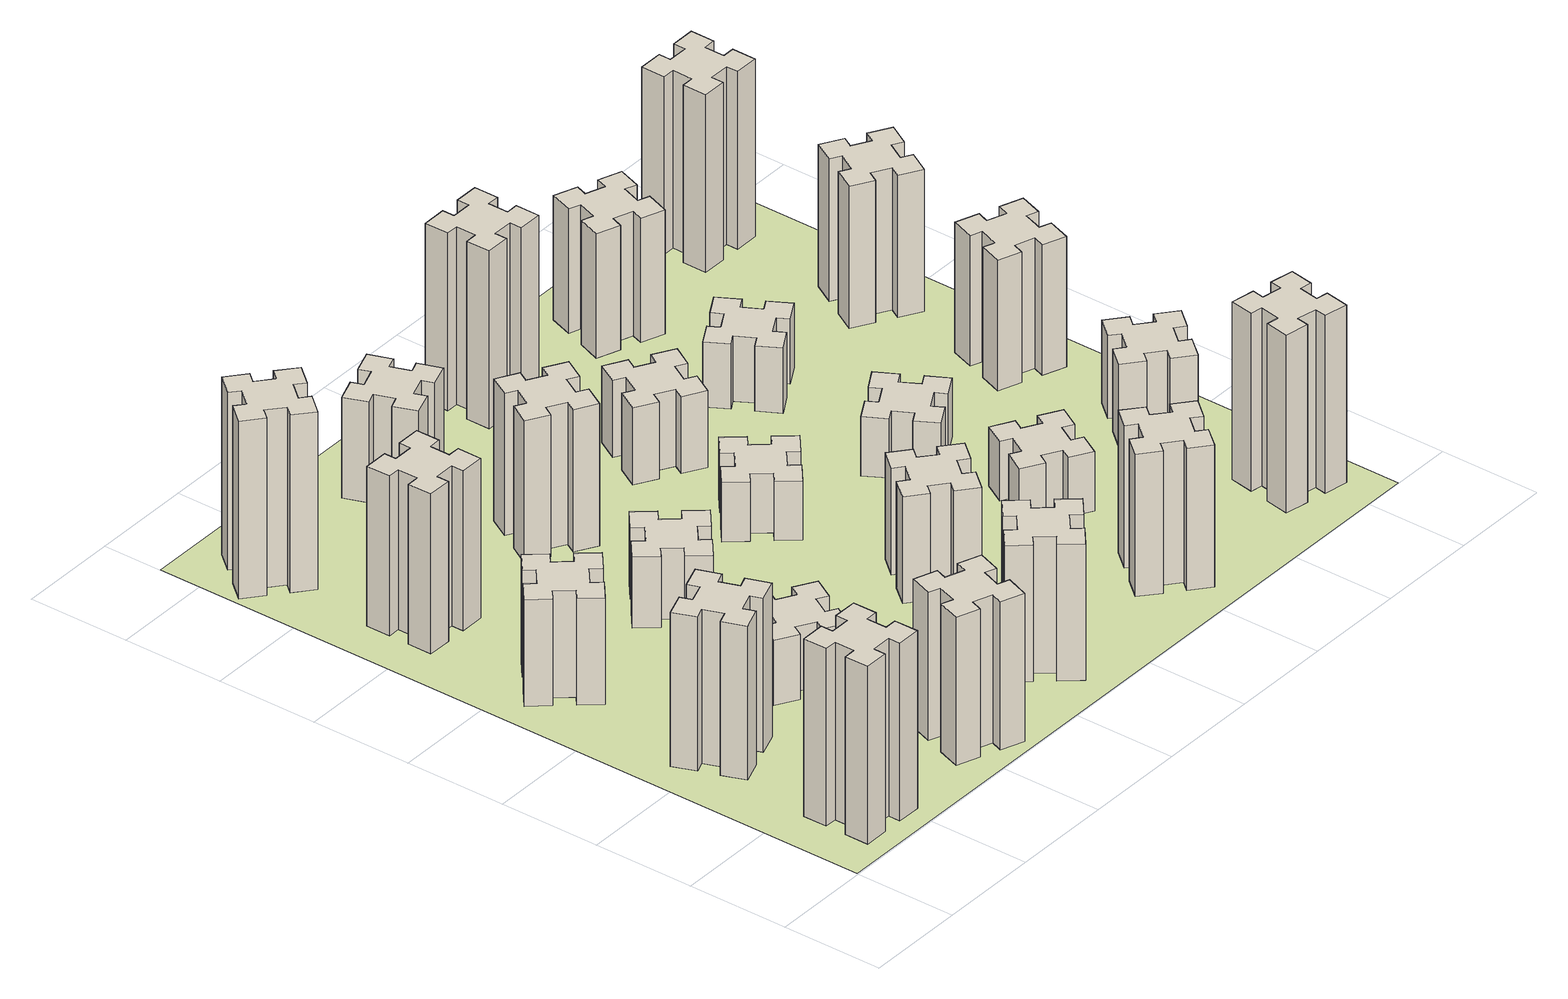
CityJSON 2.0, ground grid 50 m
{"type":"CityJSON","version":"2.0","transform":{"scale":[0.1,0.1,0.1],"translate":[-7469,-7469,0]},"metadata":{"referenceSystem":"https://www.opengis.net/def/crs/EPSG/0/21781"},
"CityObjects":{
"building1":{"type":"Building","attributes":{"class":"1000","function":"1000","usage":"1000","yearOfConstruction":2016,"roofType":"1000","measuredHeight":90,"storeysAboveGround":30,"storeysBelowGround":0},"geometry":[{"type":"Solid","lod":"1","boundaries":[[[[0,1,2,3,4,5,6,7,8,9,10,11,12,13,14,15,16,17,18,19]],[[17,16,20,21]],[[16,15,22,20]],[[15,14,23,22]],[[14,13,24,23]],[[13,12,25,24]],[[12,11,26,25]],[[11,10,27,26]],[[10,9,28,27]],[[9,8,29,28]],[[8,7,30,29]],[[7,6,31,30]],[[6,5,32,31]],[[5,4,33,32]],[[4,3,34,33]],[[3,2,35,34]],[[2,1,36,35]],[[1,0,37,36]],[[0,19,38,37]],[[19,18,39,38]],[[18,17,21,39]],[[24,25,26,27,28,29,30,31,32,33,34,35,36,37,38,39,21,20,22,23]]]]}]},
"building2":{"type":"Building","attributes":{"class":"1000","function":"1000","usage":"1000","yearOfConstruction":2016,"roofType":"1000","measuredHeight":78,"storeysAboveGround":30,"storeysBelowGround":0},"geometry":[{"type":"Solid","lod":"1","boundaries":[[[[40,41,42,43,44,45,46,47,48,49,50,51,52,53,54,55,56,57,58,59]],[[57,56,60,61]],[[56,55,62,60]],[[55,54,63,62]],[[54,53,64,63]],[[53,52,65,64]],[[52,51,66,65]],[[51,50,67,66]],[[50,49,68,67]],[[49,48,69,68]],[[48,47,70,69]],[[47,46,71,70]],[[46,45,72,71]],[[45,44,73,72]],[[44,43,74,73]],[[43,42,75,74]],[[42,41,76,75]],[[41,40,77,76]],[[40,59,78,77]],[[59,58,79,78]],[[58,57,61,79]],[[64,65,66,67,68,69,70,71,72,73,74,75,76,77,78,79,61,60,62,63]]]]}]},
"building3":{"type":"Building","attributes":{"class":"1000","function":"1000","usage":"1000","yearOfConstruction":2016,"roofType":"1000","measuredHeight":54,"storeysAboveGround":30,"storeysBelowGround":0},"geometry":[{"type":"Solid","lod":"1","boundaries":[[[[80,81,82,83,84,85,86,87,88,89,90,91,92,93,94,95,96,97,98,99]],[[97,96,100,101]],[[96,95,102,100]],[[95,94,103,102]],[[94,93,104,103]],[[93,92,105,104]],[[92,91,106,105]],[[91,90,107,106]],[[90,89,108,107]],[[89,88,109,108]],[[88,87,110,109]],[[87,86,111,110]],[[86,85,112,111]],[[85,84,113,112]],[[84,83,114,113]],[[83,82,115,114]],[[82,81,116,115]],[[81,80,117,116]],[[80,99,118,117]],[[99,98,119,118]],[[98,97,101,119]],[[104,105,106,107,108,109,110,111,112,113,114,115,116,117,118,119,101,100,102,103]]]]}]},
"building4":{"type":"Building","attributes":{"class":"1000","function":"1000","usage":"1000","yearOfConstruction":2016,"roofType":"1000","measuredHeight":81,"storeysAboveGround":30,"storeysBelowGround":0},"geometry":[{"type":"Solid","lod":"1","boundaries":[[[[120,121,122,123,124,125,126,127,128,129,130,131,132,133,134,135,136,137,138,139]],[[137,136,140,141]],[[136,135,142,140]],[[135,134,143,142]],[[134,133,144,143]],[[133,132,145,144]],[[132,131,146,145]],[[131,130,147,146]],[[130,129,148,147]],[[129,128,149,148]],[[128,127,150,149]],[[127,126,151,150]],[[126,125,152,151]],[[125,124,153,152]],[[124,123,154,153]],[[123,122,155,154]],[[122,121,156,155]],[[121,120,157,156]],[[120,139,158,157]],[[139,138,159,158]],[[138,137,141,159]],[[144,145,146,147,148,149,150,151,152,153,154,155,156,157,158,159,141,140,142,143]]]]}]},
"building5":{"type":"Building","attributes":{"class":"1000","function":"1000","usage":"1000","yearOfConstruction":2016,"roofType":"1000","measuredHeight":75,"storeysAboveGround":30,"storeysBelowGround":0},"geometry":[{"type":"Solid","lod":"1","boundaries":[[[[160,161,162,163,164,165,166,167,168,169,170,171,172,173,174,175,176,177,178,179]],[[177,176,180,181]],[[176,175,182,180]],[[175,174,183,182]],[[174,173,184,183]],[[173,172,185,184]],[[172,171,186,185]],[[171,170,187,186]],[[170,169,188,187]],[[169,168,189,188]],[[168,167,190,189]],[[167,166,191,190]],[[166,165,192,191]],[[165,164,193,192]],[[164,163,194,193]],[[163,162,195,194]],[[162,161,196,195]],[[161,160,197,196]],[[160,179,198,197]],[[179,178,199,198]],[[178,177,181,199]],[[184,185,186,187,188,189,190,191,192,193,194,195,196,197,198,199,181,180,182,183]]]]}]},
"building6":{"type":"Building","attributes":{"class":"1000","function":"1000","usage":"1000","yearOfConstruction":2016,"roofType":"1000","measuredHeight":90,"storeysAboveGround":30,"storeysBelowGround":0},"geometry":[{"type":"Solid","lod":"1","boundaries":[[[[200,201,202,203,204,205,206,207,208,209,210,211,212,213,214,215,216,217,218,219]],[[217,216,220,221]],[[216,215,222,220]],[[215,214,223,222]],[[214,213,224,223]],[[213,212,225,224]],[[212,211,226,225]],[[211,210,227,226]],[[210,209,228,227]],[[209,208,229,228]],[[208,207,230,229]],[[207,206,231,230]],[[206,205,232,231]],[[205,204,233,232]],[[204,203,234,233]],[[203,202,235,234]],[[202,201,236,235]],[[201,200,237,236]],[[200,219,238,237]],[[219,218,239,238]],[[218,217,221,239]],[[224,225,226,227,228,229,230,231,232,233,234,235,236,237,238,239,221,220,222,223]]]]}]},
"building7":{"type":"Building","attributes":{"class":"1000","function":"1000","usage":"1000","yearOfConstruction":2016,"roofType":"1000","measuredHeight":33,"storeysAboveGround":30,"storeysBelowGround":0},"geometry":[{"type":"Solid","lod":"1","boundaries":[[[[240,241,242,243,244,245,246,247,248,249,250,251,252,253,254,255,256,257,258,259]],[[257,256,260,261]],[[256,255,262,260]],[[255,254,263,262]],[[254,253,264,263]],[[253,252,265,264]],[[252,251,266,265]],[[251,250,267,266]],[[250,249,268,267]],[[249,248,269,268]],[[248,247,270,269]],[[247,246,271,270]],[[246,245,272,271]],[[245,244,273,272]],[[244,243,274,273]],[[243,242,275,274]],[[242,241,276,275]],[[241,240,277,276]],[[240,259,278,277]],[[259,258,279,278]],[[258,257,261,279]],[[264,265,266,267,268,269,270,271,272,273,274,275,276,277,278,279,261,260,262,263]]]]}]},
"building8":{"type":"Building","attributes":{"class":"1000","function":"1000","usage":"1000","yearOfConstruction":2016,"roofType":"1000","measuredHeight":36,"storeysAboveGround":30,"storeysBelowGround":0},"geometry":[{"type":"Solid","lod":"1","boundaries":[[[[280,281,282,283,284,285,286,287,288,289,290,291,292,293,294,295,296,297,298,299]],[[297,296,300,301]],[[296,295,302,300]],[[295,294,303,302]],[[294,293,304,303]],[[293,292,305,304]],[[292,291,306,305]],[[291,290,307,306]],[[290,289,308,307]],[[289,288,309,308]],[[288,287,310,309]],[[287,286,311,310]],[[286,285,312,311]],[[285,284,313,312]],[[284,283,314,313]],[[283,282,315,314]],[[282,281,316,315]],[[281,280,317,316]],[[280,299,318,317]],[[299,298,319,318]],[[298,297,301,319]],[[304,305,306,307,308,309,310,311,312,313,314,315,316,317,318,319,301,300,302,303]]]]}]},
"building9":{"type":"Building","attributes":{"class":"1000","function":"1000","usage":"1000","yearOfConstruction":2016,"roofType":"1000","measuredHeight":69,"storeysAboveGround":30,"storeysBelowGround":0},"geometry":[{"type":"Solid","lod":"1","boundaries":[[[[320,321,322,323,324,325,326,327,328,329,330,331,332,333,334,335,336,337,338,339]],[[337,336,340,341]],[[336,335,342,340]],[[335,334,343,342]],[[334,333,344,343]],[[333,332,345,344]],[[332,331,346,345]],[[331,330,347,346]],[[330,329,348,347]],[[329,328,349,348]],[[328,327,350,349]],[[327,326,351,350]],[[326,325,352,351]],[[325,324,353,352]],[[324,323,354,353]],[[323,322,355,354]],[[322,321,356,355]],[[321,320,357,356]],[[320,339,358,357]],[[339,338,359,358]],[[338,337,341,359]],[[344,345,346,347,348,349,350,351,352,353,354,355,356,357,358,359,341,340,342,343]]]]}]},
"building10":{"type":"Building","attributes":{"class":"1000","function":"1000","usage":"1000","yearOfConstruction":2016,"roofType":"1000","measuredHeight":72,"storeysAboveGround":30,"storeysBelowGround":0},"geometry":[{"type":"Solid","lod":"1","boundaries":[[[[360,361,362,363,364,365,366,367,368,369,370,371,372,373,374,375,376,377,378,379]],[[377,376,380,381]],[[376,375,382,380]],[[375,374,383,382]],[[374,373,384,383]],[[373,372,385,384]],[[372,371,386,385]],[[371,370,387,386]],[[370,369,388,387]],[[369,368,389,388]],[[368,367,390,389]],[[367,366,391,390]],[[366,365,392,391]],[[365,364,393,392]],[[364,363,394,393]],[[363,362,395,394]],[[362,361,396,395]],[[361,360,397,396]],[[360,379,398,397]],[[379,378,399,398]],[[378,377,381,399]],[[384,385,386,387,388,389,390,391,392,393,394,395,396,397,398,399,381,380,382,383]]]]}]},
"building11":{"type":"Building","attributes":{"class":"1000","function":"1000","usage":"1000","yearOfConstruction":2016,"roofType":"1000","measuredHeight":51,"storeysAboveGround":30,"storeysBelowGround":0},"geometry":[{"type":"Solid","lod":"1","boundaries":[[[[400,401,402,403,404,405,406,407,408,409,410,411,412,413,414,415,416,417,418,419]],[[417,416,420,421]],[[416,415,422,420]],[[415,414,423,422]],[[414,413,424,423]],[[413,412,425,424]],[[412,411,426,425]],[[411,410,427,426]],[[410,409,428,427]],[[409,408,429,428]],[[408,407,430,429]],[[407,406,431,430]],[[406,405,432,431]],[[405,404,433,432]],[[404,403,434,433]],[[403,402,435,434]],[[402,401,436,435]],[[401,400,437,436]],[[400,419,438,437]],[[419,418,439,438]],[[418,417,421,439]],[[424,425,426,427,428,429,430,431,432,433,434,435,436,437,438,439,421,420,422,423]]]]}]},
"building12":{"type":"Building","attributes":{"class":"1000","function":"1000","usage":"1000","yearOfConstruction":2016,"roofType":"1000","measuredHeight":54,"storeysAboveGround":30,"storeysBelowGround":0},"geometry":[{"type":"Solid","lod":"1","boundaries":[[[[440,441,442,443,444,445,446,447,448,449,450,451,452,453,454,455,456,457,458,459]],[[457,456,460,461]],[[456,455,462,460]],[[455,454,463,462]],[[454,453,464,463]],[[453,452,465,464]],[[452,451,466,465]],[[451,450,467,466]],[[450,449,468,467]],[[449,448,469,468]],[[448,447,470,469]],[[447,446,471,470]],[[446,445,472,471]],[[445,444,473,472]],[[444,443,474,473]],[[443,442,475,474]],[[442,441,476,475]],[[441,440,477,476]],[[440,459,478,477]],[[459,458,479,478]],[[458,457,461,479]],[[464,465,466,467,468,469,470,471,472,473,474,475,476,477,478,479,461,460,462,463]]]]}]},
"building13":{"type":"Building","attributes":{"class":"1000","function":"1000","usage":"1000","yearOfConstruction":2016,"roofType":"1000","measuredHeight":30,"storeysAboveGround":30,"storeysBelowGround":0},"geometry":[{"type":"Solid","lod":"1","boundaries":[[[[480,481,482,483,484,485,486,487,488,489,490,491,492,493,494,495,496,497,498,499]],[[497,496,500,501]],[[496,495,502,500]],[[495,494,503,502]],[[494,493,504,503]],[[493,492,505,504]],[[492,491,506,505]],[[491,490,507,506]],[[490,489,508,507]],[[489,488,509,508]],[[488,487,510,509]],[[487,486,511,510]],[[486,485,512,511]],[[485,484,513,512]],[[484,483,514,513]],[[483,482,515,514]],[[482,481,516,515]],[[481,480,517,516]],[[480,499,518,517]],[[499,498,519,518]],[[498,497,501,519]],[[504,505,506,507,508,509,510,511,512,513,514,515,516,517,518,519,501,500,502,503]]]]}]},
"building14":{"type":"Building","attributes":{"class":"1000","function":"1000","usage":"1000","yearOfConstruction":2016,"roofType":"1000","measuredHeight":72,"storeysAboveGround":30,"storeysBelowGround":0},"geometry":[{"type":"Solid","lod":"1","boundaries":[[[[520,521,522,523,524,525,526,527,528,529,530,531,532,533,534,535,536,537,538,539]],[[537,536,540,541]],[[536,535,542,540]],[[535,534,543,542]],[[534,533,544,543]],[[533,532,545,544]],[[532,531,546,545]],[[531,530,547,546]],[[530,529,548,547]],[[529,528,549,548]],[[528,527,550,549]],[[527,526,551,550]],[[526,525,552,551]],[[525,524,553,552]],[[524,523,554,553]],[[523,522,555,554]],[[522,521,556,555]],[[521,520,557,556]],[[520,539,558,557]],[[539,538,559,558]],[[538,537,541,559]],[[544,545,546,547,548,549,550,551,552,553,554,555,556,557,558,559,541,540,542,543]]]]}]},
"building15":{"type":"Building","attributes":{"class":"1000","function":"1000","usage":"1000","yearOfConstruction":2016,"roofType":"1000","measuredHeight":39,"storeysAboveGround":30,"storeysBelowGround":0},"geometry":[{"type":"Solid","lod":"1","boundaries":[[[[560,561,562,563,564,565,566,567,568,569,570,571,572,573,574,575,576,577,578,579]],[[577,576,580,581]],[[576,575,582,580]],[[575,574,583,582]],[[574,573,584,583]],[[573,572,585,584]],[[572,571,586,585]],[[571,570,587,586]],[[570,569,588,587]],[[569,568,589,588]],[[568,567,590,589]],[[567,566,591,590]],[[566,565,592,591]],[[565,564,593,592]],[[564,563,594,593]],[[563,562,595,594]],[[562,561,596,595]],[[561,560,597,596]],[[560,579,598,597]],[[579,578,599,598]],[[578,577,581,599]],[[584,585,586,587,588,589,590,591,592,593,594,595,596,597,598,599,581,580,582,583]]]]}]},
"building16":{"type":"Building","attributes":{"class":"1000","function":"1000","usage":"1000","yearOfConstruction":2016,"roofType":"1000","measuredHeight":90,"storeysAboveGround":30,"storeysBelowGround":0},"geometry":[{"type":"Solid","lod":"1","boundaries":[[[[600,601,602,603,604,605,606,607,608,609,610,611,612,613,614,615,616,617,618,619]],[[617,616,620,621]],[[616,615,622,620]],[[615,614,623,622]],[[614,613,624,623]],[[613,612,625,624]],[[612,611,626,625]],[[611,610,627,626]],[[610,609,628,627]],[[609,608,629,628]],[[608,607,630,629]],[[607,606,631,630]],[[606,605,632,631]],[[605,604,633,632]],[[604,603,634,633]],[[603,602,635,634]],[[602,601,636,635]],[[601,600,637,636]],[[600,619,638,637]],[[619,618,639,638]],[[618,617,621,639]],[[624,625,626,627,628,629,630,631,632,633,634,635,636,637,638,639,621,620,622,623]]]]}]},
"building17":{"type":"Building","attributes":{"class":"1000","function":"1000","usage":"1000","yearOfConstruction":2016,"roofType":"1000","measuredHeight":30,"storeysAboveGround":30,"storeysBelowGround":0},"geometry":[{"type":"Solid","lod":"1","boundaries":[[[[640,641,642,643,644,645,646,647,648,649,650,651,652,653,654,655,656,657,658,659]],[[657,656,660,661]],[[656,655,662,660]],[[655,654,663,662]],[[654,653,664,663]],[[653,652,665,664]],[[652,651,666,665]],[[651,650,667,666]],[[650,649,668,667]],[[649,648,669,668]],[[648,647,670,669]],[[647,646,671,670]],[[646,645,672,671]],[[645,644,673,672]],[[644,643,674,673]],[[643,642,675,674]],[[642,641,676,675]],[[641,640,677,676]],[[640,659,678,677]],[[659,658,679,678]],[[658,657,661,679]],[[664,665,666,667,668,669,670,671,672,673,674,675,676,677,678,679,661,660,662,663]]]]}]},
"building18":{"type":"Building","attributes":{"class":"1000","function":"1000","usage":"1000","yearOfConstruction":2016,"roofType":"1000","measuredHeight":30,"storeysAboveGround":30,"storeysBelowGround":0},"geometry":[{"type":"Solid","lod":"1","boundaries":[[[[680,681,682,683,684,685,686,687,688,689,690,691,692,693,694,695,696,697,698,699]],[[697,696,700,701]],[[696,695,702,700]],[[695,694,703,702]],[[694,693,704,703]],[[693,692,705,704]],[[692,691,706,705]],[[691,690,707,706]],[[690,689,708,707]],[[689,688,709,708]],[[688,687,710,709]],[[687,686,711,710]],[[686,685,712,711]],[[685,684,713,712]],[[684,683,714,713]],[[683,682,715,714]],[[682,681,716,715]],[[681,680,717,716]],[[680,699,718,717]],[[699,698,719,718]],[[698,697,701,719]],[[704,705,706,707,708,709,710,711,712,713,714,715,716,717,718,719,701,700,702,703]]]]}]},
"building19":{"type":"Building","attributes":{"class":"1000","function":"1000","usage":"1000","yearOfConstruction":2016,"roofType":"1000","measuredHeight":33,"storeysAboveGround":30,"storeysBelowGround":0},"geometry":[{"type":"Solid","lod":"1","boundaries":[[[[720,721,722,723,724,725,726,727,728,729,730,731,732,733,734,735,736,737,738,739]],[[737,736,740,741]],[[736,735,742,740]],[[735,734,743,742]],[[734,733,744,743]],[[733,732,745,744]],[[732,731,746,745]],[[731,730,747,746]],[[730,729,748,747]],[[729,728,749,748]],[[728,727,750,749]],[[727,726,751,750]],[[726,725,752,751]],[[725,724,753,752]],[[724,723,754,753]],[[723,722,755,754]],[[722,721,756,755]],[[721,720,757,756]],[[720,739,758,757]],[[739,738,759,758]],[[738,737,741,759]],[[744,745,746,747,748,749,750,751,752,753,754,755,756,757,758,759,741,740,742,743]]]]}]},
"building20":{"type":"Building","attributes":{"class":"1000","function":"1000","usage":"1000","yearOfConstruction":2016,"roofType":"1000","measuredHeight":90,"storeysAboveGround":30,"storeysBelowGround":0},"geometry":[{"type":"Solid","lod":"1","boundaries":[[[[760,761,762,763,764,765,766,767,768,769,770,771,772,773,774,775,776,777,778,779]],[[777,776,780,781]],[[776,775,782,780]],[[775,774,783,782]],[[774,773,784,783]],[[773,772,785,784]],[[772,771,786,785]],[[771,770,787,786]],[[770,769,788,787]],[[769,768,789,788]],[[768,767,790,789]],[[767,766,791,790]],[[766,765,792,791]],[[765,764,793,792]],[[764,763,794,793]],[[763,762,795,794]],[[762,761,796,795]],[[761,760,797,796]],[[760,779,798,797]],[[779,778,799,798]],[[778,777,781,799]],[[784,785,786,787,788,789,790,791,792,793,794,795,796,797,798,799,781,780,782,783]]]]}]},
"building21":{"type":"Building","attributes":{"class":"1000","function":"1000","usage":"1000","yearOfConstruction":2016,"roofType":"1000","measuredHeight":63,"storeysAboveGround":30,"storeysBelowGround":0},"geometry":[{"type":"Solid","lod":"1","boundaries":[[[[800,801,802,803,804,805,806,807,808,809,810,811,812,813,814,815,816,817,818,819]],[[817,816,820,821]],[[816,815,822,820]],[[815,814,823,822]],[[814,813,824,823]],[[813,812,825,824]],[[812,811,826,825]],[[811,810,827,826]],[[810,809,828,827]],[[809,808,829,828]],[[808,807,830,829]],[[807,806,831,830]],[[806,805,832,831]],[[805,804,833,832]],[[804,803,834,833]],[[803,802,835,834]],[[802,801,836,835]],[[801,800,837,836]],[[800,819,838,837]],[[819,818,839,838]],[[818,817,821,839]],[[824,825,826,827,828,829,830,831,832,833,834,835,836,837,838,839,821,820,822,823]]]]}]},
"building22":{"type":"Building","attributes":{"class":"1000","function":"1000","usage":"1000","yearOfConstruction":2016,"roofType":"1000","measuredHeight":42,"storeysAboveGround":30,"storeysBelowGround":0},"geometry":[{"type":"Solid","lod":"1","boundaries":[[[[840,841,842,843,844,845,846,847,848,849,850,851,852,853,854,855,856,857,858,859]],[[857,856,860,861]],[[856,855,862,860]],[[855,854,863,862]],[[854,853,864,863]],[[853,852,865,864]],[[852,851,866,865]],[[851,850,867,866]],[[850,849,868,867]],[[849,848,869,868]],[[848,847,870,869]],[[847,846,871,870]],[[846,845,872,871]],[[845,844,873,872]],[[844,843,874,873]],[[843,842,875,874]],[[842,841,876,875]],[[841,840,877,876]],[[840,859,878,877]],[[859,858,879,878]],[[858,857,861,879]],[[864,865,866,867,868,869,870,871,872,873,874,875,876,877,878,879,861,860,862,863]]]]}]},
"building23":{"type":"Building","attributes":{"class":"1000","function":"1000","usage":"1000","yearOfConstruction":2016,"roofType":"1000","measuredHeight":66,"storeysAboveGround":30,"storeysBelowGround":0},"geometry":[{"type":"Solid","lod":"1","boundaries":[[[[880,881,882,883,884,885,886,887,888,889,890,891,892,893,894,895,896,897,898,899]],[[897,896,900,901]],[[896,895,902,900]],[[895,894,903,902]],[[894,893,904,903]],[[893,892,905,904]],[[892,891,906,905]],[[891,890,907,906]],[[890,889,908,907]],[[889,888,909,908]],[[888,887,910,909]],[[887,886,911,910]],[[886,885,912,911]],[[885,884,913,912]],[[884,883,914,913]],[[883,882,915,914]],[[882,881,916,915]],[[881,880,917,916]],[[880,899,918,917]],[[899,898,919,918]],[[898,897,901,919]],[[904,905,906,907,908,909,910,911,912,913,914,915,916,917,918,919,901,900,902,903]]]]}]},
"building24":{"type":"Building","attributes":{"class":"1000","function":"1000","usage":"1000","yearOfConstruction":2016,"roofType":"1000","measuredHeight":72,"storeysAboveGround":30,"storeysBelowGround":0},"geometry":[{"type":"Solid","lod":"1","boundaries":[[[[920,921,922,923,924,925,926,927,928,929,930,931,932,933,934,935,936,937,938,939]],[[937,936,940,941]],[[936,935,942,940]],[[935,934,943,942]],[[934,933,944,943]],[[933,932,945,944]],[[932,931,946,945]],[[931,930,947,946]],[[930,929,948,947]],[[929,928,949,948]],[[928,927,950,949]],[[927,926,951,950]],[[926,925,952,951]],[[925,924,953,952]],[[924,923,954,953]],[[923,922,955,954]],[[922,921,956,955]],[[921,920,957,956]],[[920,939,958,957]],[[939,938,959,958]],[[938,937,941,959]],[[944,945,946,947,948,949,950,951,952,953,954,955,956,957,958,959,941,940,942,943]]]]}]},
"building25":{"type":"Building","attributes":{"class":"1000","function":"1000","usage":"1000","yearOfConstruction":2016,"roofType":"1000","measuredHeight":90,"storeysAboveGround":30,"storeysBelowGround":0},"geometry":[{"type":"Solid","lod":"1","boundaries":[[[[960,961,962,963,964,965,966,967,968,969,970,971,972,973,974,975,976,977,978,979]],[[977,976,980,981]],[[976,975,982,980]],[[975,974,983,982]],[[974,973,984,983]],[[973,972,985,984]],[[972,971,986,985]],[[971,970,987,986]],[[970,969,988,987]],[[969,968,989,988]],[[968,967,990,989]],[[967,966,991,990]],[[966,965,992,991]],[[965,964,993,992]],[[964,963,994,993]],[[963,962,995,994]],[[962,961,996,995]],[[961,960,997,996]],[[960,979,998,997]],[[979,978,999,998]],[[978,977,981,999]],[[984,985,986,987,988,989,990,991,992,993,994,995,996,997,998,999,981,980,982,983]]]]}]},
"landuse1":{"type":"LandUse","attributes":{"name":"plot1","function":"1010"},"geometry":[{"type":"MultiSurface","lod":"1","boundaries":[[[1000,1001,1002,1003]]]}]}
},
"vertices":[
[265,325,0],[265,225,0],[205,225,0],[205,105,0],[325,105,0],[325,165,0],[425,165,0],[425,105,0],[545,105,0],[545,225,0],[485,225,0],[485,325,0],[545,325,0],[545,445,0],[425,445,0],[425,385,0],[325,385,0],[325,445,0],[205,445,0],[205,325,0],[325,385,900],[325,445,900],[425,385,900],[425,445,900],[545,445,900],[545,325,900],[485,325,900],[485,225,900],[545,225,900],[545,105,900],[425,105,900],[425,165,900],[325,165,900],[325,105,900],[205,105,900],[205,225,900],[265,225,900],[265,325,900],[205,325,900],[205,445,900],
[255,1025,0],[289,931,0],[233,910,0],[274,797,0],[387,839,0],[366,895,0],[460,929,0],[480,873,0],[593,914,0],[552,1027,0],[496,1006,0],[462,1100,0],[518,1120,0],[477,1233,0],[364,1192,0],[385,1136,0],[291,1102,0],[270,1158,0],[157,1117,0],[199,1004,0],[291,1102,780],[270,1158,780],[385,1136,780],[364,1192,780],[477,1233,780],[518,1120,780],[462,1100,780],[496,1006,780],[552,1027,780],[593,914,780],[480,873,780],[460,929,780],[366,895,780],[387,839,780],[274,797,780],[233,910,780],[289,931,780],[255,1025,780],[199,1004,780],[157,1117,780],
[492,1888,0],[427,1964,0],[473,2003,0],[396,2095,0],[304,2018,0],[343,1972,0],[266,1907,0],[228,1953,0],[136,1876,0],[213,1784,0],[259,1823,0],[323,1746,0],[277,1708,0],[354,1616,0],[446,1693,0],[408,1739,0],[484,1803,0],[523,1757,0],[615,1834,0],[538,1926,0],[484,1803,540],[523,1757,540],[408,1739,540],[446,1693,540],[354,1616,540],[277,1708,540],[323,1746,540],[259,1823,540],[213,1784,540],[136,1876,540],[228,1953,540],[266,1907,540],[343,1972,540],[304,2018,540],[396,2095,540],[473,2003,540],[427,1964,540],[492,1888,540],[538,1926,540],[615,1834,540],
[485,2545,0],[485,2645,0],[545,2645,0],[545,2765,0],[425,2765,0],[425,2705,0],[325,2705,0],[325,2765,0],[205,2765,0],[205,2645,0],[265,2645,0],[265,2545,0],[205,2545,0],[205,2425,0],[325,2425,0],[325,2485,0],[425,2485,0],[425,2425,0],[545,2425,0],[545,2545,0],[425,2485,810],[425,2425,810],[325,2485,810],[325,2425,810],[205,2425,810],[205,2545,810],[265,2545,810],[265,2645,810],[205,2645,810],[205,2765,810],[325,2765,810],[325,2705,810],[425,2705,810],[425,2765,810],[545,2765,810],[545,2645,810],[485,2645,810],[485,2545,810],[545,2545,810],[545,2425,810],
[1029,360,0],[995,266,0],[939,287,0],[897,174,0],[1010,133,0],[1031,189,0],[1125,155,0],[1104,99,0],[1217,57,0],[1258,170,0],[1202,191,0],[1236,285,0],[1292,264,0],[1333,377,0],[1220,418,0],[1200,362,0],[1106,396,0],[1127,452,0],[1014,493,0],[973,380,0],[1106,396,750],[1127,452,750],[1200,362,750],[1220,418,750],[1333,377,750],[1292,264,750],[1236,285,750],[1202,191,750],[1258,170,750],[1217,57,750],[1104,99,750],[1125,155,750],[1031,189,750],[1010,133,750],[897,174,750],[939,287,750],[995,266,750],[1029,360,750],[973,380,750],[1014,493,750],
[384,3387,0],[308,3452,0],[346,3498,0],[254,3575,0],[177,3483,0],[223,3444,0],[159,3368,0],[113,3406,0],[36,3314,0],[128,3237,0],[166,3283,0],[243,3219,0],[204,3173,0],[296,3096,0],[373,3188,0],[327,3226,0],[392,3303,0],[438,3264,0],[515,3356,0],[423,3433,0],[392,3303,900],[438,3264,900],[327,3226,900],[373,3188,900],[296,3096,900],[204,3173,900],[243,3219,900],[166,3283,900],[128,3237,900],[36,3314,900],[113,3406,900],[159,3368,900],[223,3444,900],[177,3483,900],[254,3575,900],[346,3498,900],[308,3452,900],[384,3387,900],[423,3433,900],[515,3356,900],
[1086,1017,0],[1136,1104,0],[1188,1074,0],[1248,1178,0],[1144,1238,0],[1114,1186,0],[1027,1236,0],[1057,1288,0],[953,1348,0],[893,1244,0],[945,1214,0],[895,1127,0],[843,1157,0],[783,1053,0],[887,993,0],[917,1045,0],[1004,995,0],[974,943,0],[1078,883,0],[1138,987,0],[1004,995,330],[974,943,330],[917,1045,330],[887,993,330],[783,1053,330],[843,1157,330],[895,1127,330],[945,1214,330],[893,1244,330],[953,1348,330],[1057,1288,330],[1027,1236,330],[1114,1186,330],[1144,1238,330],[1248,1178,330],[1188,1074,330],[1136,1104,330],[1086,1017,330],[1138,987,330],[1078,883,330],
[1083,1972,0],[1006,1907,0],[968,1953,0],[876,1876,0],[953,1784,0],[999,1823,0],[1063,1746,0],[1017,1708,0],[1094,1616,0],[1186,1693,0],[1148,1739,0],[1224,1803,0],[1263,1757,0],[1355,1834,0],[1278,1926,0],[1232,1888,0],[1167,1964,0],[1213,2003,0],[1136,2095,0],[1044,2018,0],[1167,1964,360],[1213,2003,360],[1232,1888,360],[1278,1926,360],[1355,1834,360],[1263,1757,360],[1224,1803,360],[1148,1739,360],[1186,1693,360],[1094,1616,360],[1017,1708,360],[1063,1746,360],[999,1823,360],[953,1784,360],[876,1876,360],[968,1953,360],[1006,1907,360],[1083,1972,360],[1044,2018,360],[1136,2095,360],
[1639,343,0],[1703,266,0],[1657,228,0],[1734,136,0],[1826,213,0],[1788,259,0],[1864,323,0],[1903,277,0],[1995,354,0],[1918,446,0],[1872,408,0],[1807,484,0],[1853,523,0],[1776,615,0],[1684,538,0],[1723,492,0],[1646,427,0],[1608,473,0],[1516,396,0],[1593,304,0],[1646,427,690],[1608,473,690],[1723,492,690],[1684,538,690],[1776,615,690],[1853,523,690],[1807,484,690],[1872,408,690],[1918,446,690],[1995,354,690],[1903,277,690],[1864,323,690],[1788,259,690],[1826,213,690],[1734,136,690],[1657,228,690],[1703,266,690],[1639,343,690],[1593,304,690],[1516,396,690],
[1314,2666,0],[1227,2716,0],[1257,2768,0],[1153,2828,0],[1093,2724,0],[1145,2694,0],[1095,2607,0],[1043,2637,0],[983,2533,0],[1087,2473,0],[1117,2525,0],[1204,2475,0],[1174,2423,0],[1278,2363,0],[1338,2467,0],[1286,2497,0],[1336,2584,0],[1388,2554,0],[1448,2658,0],[1344,2718,0],[1336,2584,720],[1388,2554,720],[1286,2497,720],[1338,2467,720],[1278,2363,720],[1174,2423,720],[1204,2475,720],[1117,2525,720],[1087,2473,720],[983,2533,720],[1043,2637,720],[1095,2607,720],[1145,2694,720],[1093,2724,720],[1153,2828,720],[1257,2768,720],[1227,2716,720],[1314,2666,720],[1344,2718,720],[1448,2658,720],
[1125,3456,0],[1031,3422,0],[1010,3478,0],[897,3437,0],[939,3324,0],[995,3345,0],[1029,3251,0],[973,3230,0],[1014,3117,0],[1127,3159,0],[1106,3215,0],[1200,3249,0],[1220,3193,0],[1333,3234,0],[1292,3347,0],[1236,3326,0],[1202,3420,0],[1258,3440,0],[1217,3553,0],[1104,3512,0],[1202,3420,510],[1258,3440,510],[1236,3326,510],[1292,3347,510],[1333,3234,510],[1220,3193,510],[1200,3249,510],[1106,3215,510],[1127,3159,510],[1014,3117,510],[973,3230,510],[1029,3251,510],[995,3345,510],[939,3324,510],[897,3437,510],[1010,3478,510],[1031,3422,510],[1125,3456,510],[1104,3512,510],[1217,3553,510],
[1846,1063,0],[1923,999,0],[1884,953,0],[1976,876,0],[2053,968,0],[2007,1006,0],[2072,1083,0],[2118,1044,0],[2195,1136,0],[2103,1213,0],[2064,1167,0],[1988,1232,0],[2026,1278,0],[1934,1355,0],[1857,1263,0],[1903,1224,0],[1839,1148,0],[1793,1186,0],[1716,1094,0],[1808,1017,0],[1839,1148,540],[1793,1186,540],[1903,1224,540],[1857,1263,540],[1934,1355,540],[2026,1278,540],[1988,1232,540],[2064,1167,540],[2103,1213,540],[2195,1136,540],[2118,1044,540],[2072,1083,540],[2007,1006,540],[2053,968,540],[1976,876,540],[1884,953,540],[1923,999,540],[1846,1063,540],[1808,1017,540],[1716,1094,540],
[1972,1988,0],[1907,2064,0],[1953,2103,0],[1876,2195,0],[1784,2118,0],[1823,2072,0],[1746,2007,0],[1708,2053,0],[1616,1976,0],[1693,1884,0],[1739,1923,0],[1803,1846,0],[1757,1808,0],[1834,1716,0],[1926,1793,0],[1888,1839,0],[1964,1903,0],[2003,1857,0],[2095,1934,0],[2018,2026,0],[1964,1903,300],[2003,1857,300],[1888,1839,300],[1926,1793,300],[1834,1716,300],[1757,1808,300],[1803,1846,300],[1739,1923,300],[1693,1884,300],[1616,1976,300],[1708,2053,300],[1746,2007,300],[1823,2072,300],[1784,2118,300],[1876,2195,300],[1953,2103,300],[1907,2064,300],[1972,1988,300],[2018,2026,300],[2095,1934,300],
[2486,323,0],[2563,259,0],[2524,213,0],[2616,136,0],[2693,228,0],[2647,266,0],[2712,343,0],[2758,304,0],[2835,396,0],[2743,473,0],[2704,427,0],[2628,492,0],[2666,538,0],[2574,615,0],[2497,523,0],[2543,484,0],[2479,408,0],[2433,446,0],[2356,354,0],[2448,277,0],[2479,408,720],[2433,446,720],[2543,484,720],[2497,523,720],[2574,615,720],[2666,538,720],[2628,492,720],[2704,427,720],[2743,473,720],[2835,396,720],[2758,304,720],[2712,343,720],[2647,266,720],[2693,228,720],[2616,136,720],[2524,213,720],[2563,259,720],[2486,323,720],[2448,277,720],[2356,354,720],
[2026,2497,0],[2076,2584,0],[2128,2554,0],[2188,2658,0],[2084,2718,0],[2054,2666,0],[1967,2716,0],[1997,2768,0],[1893,2828,0],[1833,2724,0],[1885,2694,0],[1835,2607,0],[1783,2637,0],[1723,2533,0],[1827,2473,0],[1857,2525,0],[1944,2475,0],[1914,2423,0],[2018,2363,0],[2078,2467,0],[1944,2475,390],[1914,2423,390],[1857,2525,390],[1827,2473,390],[1723,2533,390],[1783,2637,390],[1835,2607,390],[1885,2694,390],[1833,2724,390],[1893,2828,390],[1997,2768,390],[1967,2716,390],[2054,2666,390],[2084,2718,390],[2188,2658,390],[2128,2554,390],[2076,2584,390],[2026,2497,390],[2078,2467,390],[2018,2363,390],
[1745,3485,0],[1745,3385,0],[1685,3385,0],[1685,3265,0],[1805,3265,0],[1805,3325,0],[1905,3325,0],[1905,3265,0],[2025,3265,0],[2025,3385,0],[1965,3385,0],[1965,3485,0],[2025,3485,0],[2025,3605,0],[1905,3605,0],[1905,3545,0],[1805,3545,0],[1805,3605,0],[1685,3605,0],[1685,3485,0],[1805,3545,900],[1805,3605,900],[1905,3545,900],[1905,3605,900],[2025,3605,900],[2025,3485,900],[1965,3485,900],[1965,3385,900],[2025,3385,900],[2025,3265,900],[1905,3265,900],[1905,3325,900],[1805,3325,900],[1805,3265,900],[1685,3265,900],[1685,3385,900],[1745,3385,900],[1745,3485,900],[1685,3485,900],[1685,3605,900],
[2625,1214,0],[2575,1127,0],[2523,1157,0],[2463,1053,0],[2567,993,0],[2597,1045,0],[2684,995,0],[2654,943,0],[2758,883,0],[2818,987,0],[2766,1017,0],[2816,1104,0],[2868,1074,0],[2928,1178,0],[2824,1238,0],[2794,1186,0],[2707,1236,0],[2737,1288,0],[2633,1348,0],[2573,1244,0],[2707,1236,300],[2737,1288,300],[2794,1186,300],[2824,1238,300],[2928,1178,300],[2868,1074,300],[2816,1104,300],[2766,1017,300],[2818,987,300],[2758,883,300],[2654,943,300],[2684,995,300],[2597,1045,300],[2567,993,300],[2463,1053,300],[2523,1157,300],[2575,1127,300],[2625,1214,300],[2573,1244,300],[2633,1348,300],
[2475,1744,0],[2525,1657,0],[2473,1627,0],[2533,1523,0],[2637,1583,0],[2607,1635,0],[2694,1685,0],[2724,1633,0],[2828,1693,0],[2768,1797,0],[2716,1767,0],[2666,1854,0],[2718,1884,0],[2658,1988,0],[2554,1928,0],[2584,1876,0],[2497,1826,0],[2467,1878,0],[2363,1818,0],[2423,1714,0],[2497,1826,300],[2467,1878,300],[2584,1876,300],[2554,1928,300],[2658,1988,300],[2718,1884,300],[2666,1854,300],[2716,1767,300],[2768,1797,300],[2828,1693,300],[2724,1633,300],[2694,1685,300],[2607,1635,300],[2637,1583,300],[2533,1523,300],[2473,1627,300],[2525,1657,300],[2475,1744,300],[2423,1714,300],[2363,1818,300],
[2475,2584,0],[2525,2497,0],[2473,2467,0],[2533,2363,0],[2637,2423,0],[2607,2475,0],[2694,2525,0],[2724,2473,0],[2828,2533,0],[2768,2637,0],[2716,2607,0],[2666,2694,0],[2718,2724,0],[2658,2828,0],[2554,2768,0],[2584,2716,0],[2497,2666,0],[2467,2718,0],[2363,2658,0],[2423,2554,0],[2497,2666,330],[2467,2718,330],[2584,2716,330],[2554,2768,330],[2658,2828,330],[2718,2724,330],[2666,2694,330],[2716,2607,330],[2768,2637,330],[2828,2533,330],[2724,2473,330],[2694,2525,330],[2607,2475,330],[2637,2423,330],[2533,2363,330],[2473,2467,330],[2525,2497,330],[2475,2584,330],[2423,2554,330],[2363,2658,330],
[3504,475,0],[3405,492,0],[3416,551,0],[3297,572,0],[3277,454,0],[3336,444,0],[3318,345,0],[3259,356,0],[3238,237,0],[3357,217,0],[3367,276,0],[3465,258,0],[3455,199,0],[3573,178,0],[3594,297,0],[3535,307,0],[3552,405,0],[3611,395,0],[3632,513,0],[3514,534,0],[3552,405,900],[3611,395,900],[3535,307,900],[3594,297,900],[3573,178,900],[3455,199,900],[3465,258,900],[3367,276,900],[3357,217,900],[3238,237,900],[3259,356,900],[3318,345,900],[3336,444,900],[3277,454,900],[3297,572,900],[3416,551,900],[3405,492,900],[3504,475,900],[3514,534,900],[3632,513,900],
[2511,3249,0],[2605,3215,0],[2584,3159,0],[2697,3117,0],[2738,3230,0],[2682,3251,0],[2716,3345,0],[2772,3324,0],[2813,3437,0],[2700,3478,0],[2680,3422,0],[2586,3456,0],[2607,3512,0],[2494,3553,0],[2453,3440,0],[2509,3420,0],[2475,3326,0],[2419,3347,0],[2377,3234,0],[2490,3193,0],[2475,3326,630],[2419,3347,630],[2509,3420,630],[2453,3440,630],[2494,3553,630],[2607,3512,630],[2586,3456,630],[2680,3422,630],[2700,3478,630],[2813,3437,630],[2772,3324,630],[2716,3345,630],[2682,3251,630],[2738,3230,630],[2697,3117,630],[2584,3159,630],[2605,3215,630],[2511,3249,630],[2490,3193,630],[2377,3234,630],
[3544,1167,0],[3468,1232,0],[3506,1278,0],[3414,1355,0],[3337,1263,0],[3383,1224,0],[3319,1148,0],[3273,1186,0],[3196,1094,0],[3288,1017,0],[3326,1063,0],[3403,999,0],[3364,953,0],[3456,876,0],[3533,968,0],[3487,1006,0],[3552,1083,0],[3598,1044,0],[3675,1136,0],[3583,1213,0],[3552,1083,420],[3598,1044,420],[3487,1006,420],[3533,968,420],[3456,876,420],[3364,953,420],[3403,999,420],[3326,1063,420],[3288,1017,420],[3196,1094,420],[3273,1186,420],[3319,1148,420],[3383,1224,420],[3337,1263,420],[3414,1355,420],[3506,1278,420],[3468,1232,420],[3544,1167,420],[3583,1213,420],[3675,1136,420],
[3520,1942,0],[3426,1976,0],[3447,2032,0],[3334,2073,0],[3293,1960,0],[3349,1940,0],[3315,1846,0],[3259,1867,0],[3217,1754,0],[3330,1713,0],[3351,1769,0],[3445,1735,0],[3424,1679,0],[3537,1637,0],[3578,1750,0],[3522,1771,0],[3556,1865,0],[3612,1844,0],[3653,1957,0],[3540,1998,0],[3556,1865,660],[3612,1844,660],[3522,1771,660],[3578,1750,660],[3537,1637,660],[3424,1679,660],[3445,1735,660],[3351,1769,660],[3330,1713,660],[3217,1754,660],[3259,1867,660],[3315,1846,660],[3349,1940,660],[3293,1960,660],[3334,2073,660],[3447,2032,660],[3426,1976,660],[3520,1942,660],[3540,1998,660],[3653,1957,660],
[3506,2497,0],[3556,2584,0],[3608,2554,0],[3668,2658,0],[3564,2718,0],[3534,2666,0],[3447,2716,0],[3477,2768,0],[3373,2828,0],[3313,2724,0],[3365,2694,0],[3315,2607,0],[3263,2637,0],[3203,2533,0],[3307,2473,0],[3337,2525,0],[3424,2475,0],[3394,2423,0],[3498,2363,0],[3558,2467,0],[3424,2475,720],[3394,2423,720],[3337,2525,720],[3307,2473,720],[3203,2533,720],[3263,2637,720],[3315,2607,720],[3365,2694,720],[3313,2724,720],[3373,2828,720],[3477,2768,720],[3447,2716,720],[3534,2666,720],[3564,2718,720],[3668,2658,720],[3608,2554,720],[3556,2584,720],[3506,2497,720],[3558,2467,720],[3498,2363,720],
[3285,3325,0],[3385,3325,0],[3385,3265,0],[3505,3265,0],[3505,3385,0],[3445,3385,0],[3445,3485,0],[3505,3485,0],[3505,3605,0],[3385,3605,0],[3385,3545,0],[3285,3545,0],[3285,3605,0],[3165,3605,0],[3165,3485,0],[3225,3485,0],[3225,3385,0],[3165,3385,0],[3165,3265,0],[3285,3265,0],[3225,3385,900],[3165,3385,900],[3225,3485,900],[3165,3485,900],[3165,3605,900],[3285,3605,900],[3285,3545,900],[3385,3545,900],[3385,3605,900],[3505,3605,900],[3505,3485,900],[3445,3485,900],[3445,3385,900],[3505,3385,900],[3505,3265,900],[3385,3265,900],[3385,3325,900],[3285,3325,900],[3285,3265,900],[3165,3265,900],
[5,3705,0],[3705,3705,0],[3705,5,0],[5,5,0]
]}
